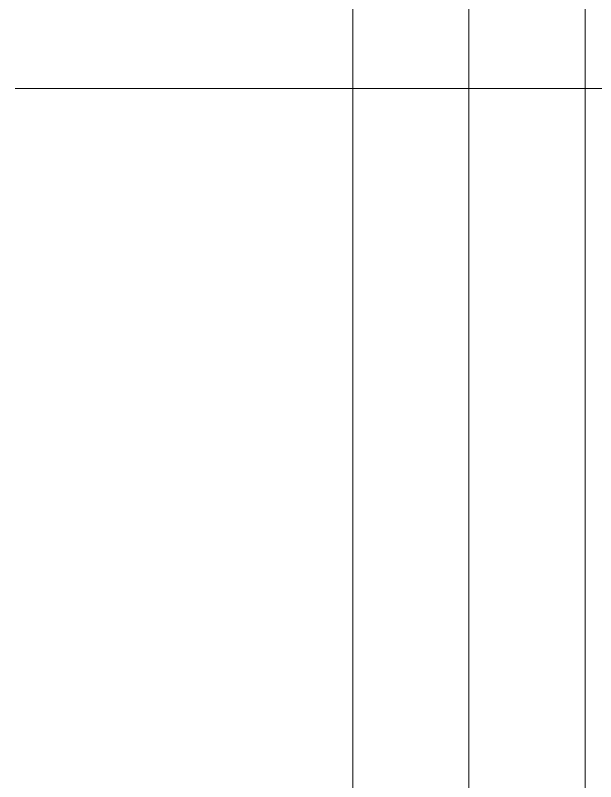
# Model space of a CAD drawing. Header units: millimetres. Extents: x 24 to 200, y 24 to 188.
# Drawn here: x 33.64 to 48.63, y 147.8 to 167.59 of the extents above; entities that cross this region are included whole.
import ezdxf

# ---------------------------------------------------------------- set-up
doc = ezdxf.new("R2010")
doc.units = ezdxf.units.MM
for name, color, linetype in [('0_底面', 51, 'Continuous'), ('1_PCB下', 5, 'Continuous'), ('2_Plate下', 3, 'Continuous'), ('3_SwitchPlate', 6, 'Continuous'), ('4_天板下', 40, 'Continuous'), ('5_左天板', 1, 'Continuous'), ('6_右天板', 230, 'Continuous')]:
    doc.layers.add(name, color=color, linetype=linetype)
doc.layers.add('補助線', color=4, linetype='Continuous', lineweight=5, transparency=0.5)

msp = doc.modelspace()

# ---------------------------------------------------------------- linework, layer by layer
at = {"layer": '0_底面', "lineweight": 5, "transparency": 33554687}
msp.add_line((42.354, 171.7), (42.354, 45.35), dxfattribs=at)
at = {"layer": '1_PCB下', "lineweight": 5, "transparency": 33554687}
msp.add_lwpolyline([(48.354, 168.7), (48.354, 48.35), (42.354, 48.35), (42.354, 171.7, -0.414214), (45.354, 174.7), (48.354, 174.7)], format="xyb", close=True, dxfattribs=at)
at = {"layer": '2_Plate下', "lineweight": 5, "transparency": 33554687}
msp.add_lwpolyline([(48.354, 168.7), (48.354, 48.35), (42.354, 48.35), (42.354, 171.7, -0.414214), (45.354, 174.7), (48.354, 174.7)], format="xyb", close=True, dxfattribs=at)
at = {"layer": '3_SwitchPlate', "lineweight": 5, "transparency": 33554687}
msp.add_line((42.354, 171.7), (42.354, 45.35), dxfattribs=at)
at = {"layer": '4_天板下', "lineweight": 5, "transparency": 33554687}
msp.add_lwpolyline([(48.354, 168.7), (48.354, 48.35), (42.354, 48.35), (42.354, 171.7, -0.414214), (45.354, 174.7), (48.354, 174.7)], format="xyb", close=True, dxfattribs=at)
at = {"layer": '5_左天板', "lineweight": 5, "transparency": 33554687}
msp.add_line((42.354, 171.7), (42.354, 45.35), dxfattribs=at)
at = {"layer": '6_右天板', "lineweight": 5, "transparency": 33554687}
msp.add_line((42.354, 171.7), (42.354, 45.35), dxfattribs=at)
at = {"layer": '補助線'}
for p, q in [((42.354, 187.173), (42.354, 28.589)), ((45.354, 187.173), (45.354, 28.589)), ((48.354, 187.173), (48.354, 28.589)), ((33.641, 165.7), (185.409, 165.7))]:
    msp.add_line(p, q, dxfattribs=at)

doc.saveas('drawing.dxf')
